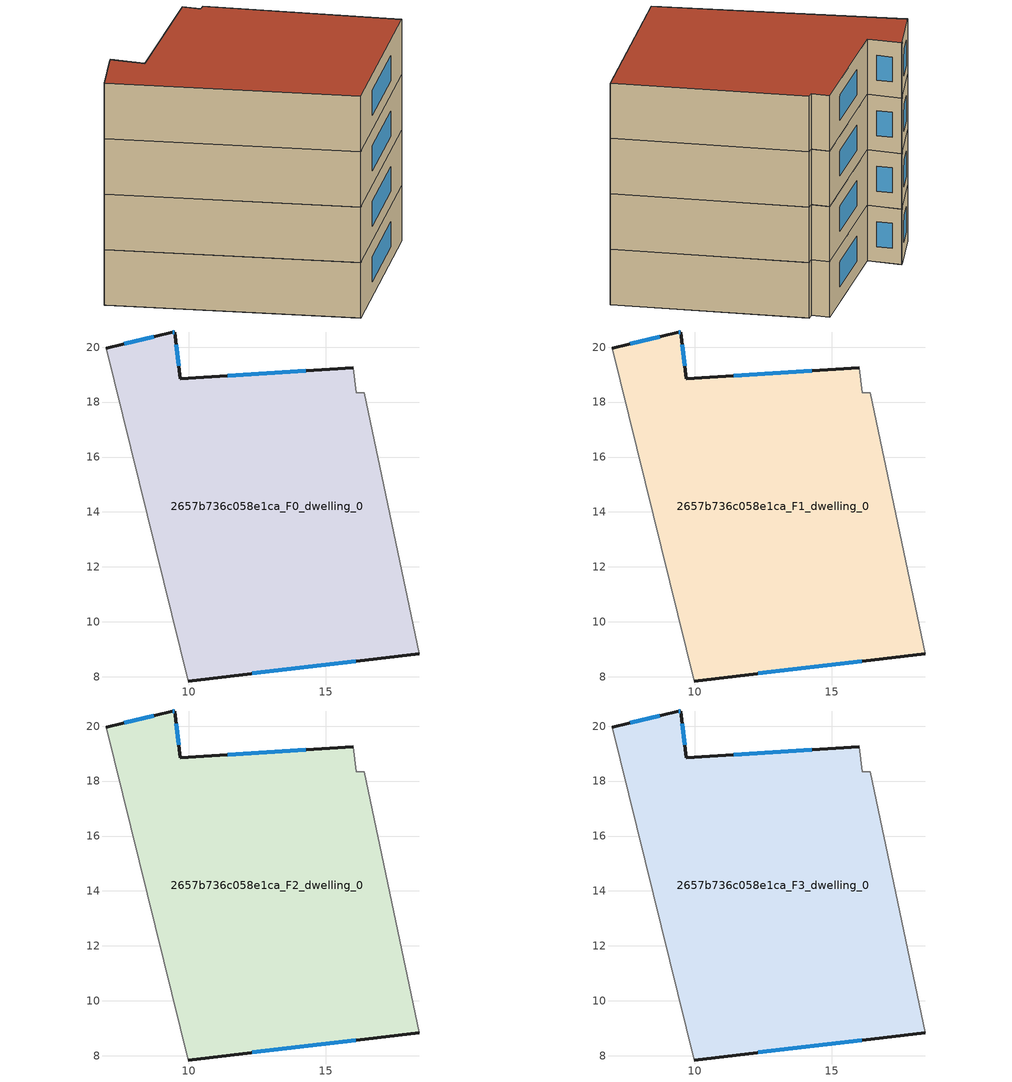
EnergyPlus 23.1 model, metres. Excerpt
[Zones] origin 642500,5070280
2657b736c058e1ca_F0_dwelling_0
 floor ground (EU_floor_Construction): 18.4,8.84 16.4,18.35 16.1,18.35 16,19.25 9.7,18.85 9.5,20.55 9.4,20.55 7,19.95 9.99,7.84 z0
 wall outside (EU_wall_Construction): 18.4,8.84 9.99,7.84 / 7,19.95 9.4,20.55 9.5,20.55 9.7,18.85 16,19.25 z0:3
 wall adiabatic (EU_wall_Construction): 16,19.25 16.1,18.35 16.4,18.35 18.4,8.84 / 9.99,7.84 7,19.95 z0:3
 window (EU_Window_Construction): 9.42,20.55 9.47,20.55 / 9.55,20.08 9.64,19.32 / 11.43,18.96 14.27,19.14 / 16.09,8.57 12.31,8.12 / 7.66,20.12 8.74,20.39 z0.83:2.17
2657b736c058e1ca_F1_dwelling_0
 floor to 2657b736c058e1ca_F0_dwelling_0 (EU_floor_Construction): 18.4,8.84 16.4,18.35 16.1,18.35 16,19.25 9.7,18.85 9.5,20.55 9.4,20.55 7,19.95 9.99,7.84 z3
 wall outside (EU_wall_Construction): 18.4,8.84 9.99,7.84 / 7,19.95 9.4,20.55 9.5,20.55 9.7,18.85 16,19.25 z3:6
 wall adiabatic (EU_wall_Construction): 16,19.25 16.1,18.35 16.4,18.35 18.4,8.84 / 9.99,7.84 7,19.95 z3:6
 window (EU_Window_Construction): 9.42,20.55 9.47,20.55 / 9.55,20.08 9.64,19.32 / 11.43,18.96 14.27,19.14 / 16.09,8.57 12.31,8.12 / 7.66,20.12 8.74,20.39 z3.83:5.17
2657b736c058e1ca_F2_dwelling_0
 floor to 2657b736c058e1ca_F1_dwelling_0 (EU_floor_Construction): 18.4,8.84 16.4,18.35 16.1,18.35 16,19.25 9.7,18.85 9.5,20.55 9.4,20.55 7,19.95 9.99,7.84 z6
 wall outside (EU_wall_Construction): 18.4,8.84 9.99,7.84 / 7,19.95 9.4,20.55 9.5,20.55 9.7,18.85 16,19.25 z6:9
 wall adiabatic (EU_wall_Construction): 16,19.25 16.1,18.35 16.4,18.35 18.4,8.84 / 9.99,7.84 7,19.95 z6:9
 window (EU_Window_Construction): 9.42,20.55 9.47,20.55 / 9.55,20.08 9.64,19.32 / 11.43,18.96 14.27,19.14 / 16.09,8.57 12.31,8.12 / 7.66,20.12 8.74,20.39 z6.83:8.17
2657b736c058e1ca_F3_dwelling_0
 floor to 2657b736c058e1ca_F2_dwelling_0 (EU_floor_Construction): 18.4,8.84 16.4,18.35 16.1,18.35 16,19.25 9.7,18.85 9.5,20.55 9.4,20.55 7,19.95 9.99,7.84 z9
 wall outside (EU_wall_Construction): 18.4,8.84 9.99,7.84 / 7,19.95 9.4,20.55 9.5,20.55 9.7,18.85 16,19.25 z9:12
 wall adiabatic (EU_wall_Construction): 16,19.25 16.1,18.35 16.4,18.35 18.4,8.84 / 9.99,7.84 7,19.95 z9:12
 window (EU_Window_Construction): 9.42,20.55 9.47,20.55 / 9.55,20.08 9.64,19.32 / 11.43,18.96 14.27,19.14 / 16.09,8.57 12.31,8.12 / 7.66,20.12 8.74,20.39 z9.83:11.17
 roof outside (EU_roof_Construction): 16,19.25 16.1,18.35 16.4,18.35 18.4,8.84 9.99,7.84 7,19.95 9.4,20.55 9.5,20.55 9.7,18.85 z12
[Building]
EU S2 Campaign: North Axis=0; Terrain=City; Solar Distribution=FullExterior
[Site:Location]
Lyon-Bron: Latitude=45.75; Longitude=5; Time Zone=1; Elevation=198
[SizingPeriod:WeatherFileDays]
AnnualSizingPeriod: Begin Month=1; Begin Day of Month=1; End Month=12; End Day of Month=31; Day of Week for Start Day=Monday; Use Weather File Daylight Saving Period=No; Use Weather File Rain and Snow Indicators=No
[MATERIAL]
EU_InternalMass_Material: Roughness=MediumRough; Thickness=0.1; Conductivity=1; Density=1800; Specific Heat=900; Thermal Absorptance=0.9; Solar Absorptance=0.7; Visible Absorptance=0.7
[MATERIAL:NOMASS] Roughness=MediumRough; Thermal Absorptance=0.9; Solar Absorptance=0.7; Visible Absorptance=0.7
Name | Thermal Resistance
EU_wall_NoMass | 0.87146
EU_roof_NoMass | 0.842276
EU_floor_NoMass | 0.496999
[WINDOWMATERIAL:SIMPLEGLAZINGSYSTEM]
EU_Window_SimpleGlazing: UFactor=2.2525; Solar Heat Gain Coefficient=0.76; Visible Transmittance=0.76
[CONSTRUCTION]
EU_wall_Construction: EU_wall_NoMass
EU_roof_Construction: EU_roof_NoMass
EU_floor_Construction: EU_floor_NoMass
EU_InternalMass_Construction: EU_InternalMass_Material
EU_Window_Construction: EU_Window_SimpleGlazing
[ZONE] Type=1; Multiplier=1; Ceiling Height=autocalculate; Floor Area=autocalculate; Part of Total Floor Area=Yes
Name | Volume
2657b736c058e1ca_F0_dwelling_0 | 292.471
2657b736c058e1ca_F1_dwelling_0; 2657b736c058e1ca_F2_dwelling_0 | 292.472
2657b736c058e1ca_F3_dwelling_0 | 877.417
[INTERNALMASS] Construction=EU_InternalMass_Construction; Surface Area=97.4907
Name | Zone or ZoneList
2657b736c058e1ca_F0_dwelling_0_EU_InternalMass | 2657b736c058e1ca_F0_dwelling_0
2657b736c058e1ca_F1_dwelling_0_EU_InternalMass | 2657b736c058e1ca_F1_dwelling_0
2657b736c058e1ca_F2_dwelling_0_EU_InternalMass | 2657b736c058e1ca_F2_dwelling_0
2657b736c058e1ca_F3_dwelling_0_EU_InternalMass | 2657b736c058e1ca_F3_dwelling_0
[OTHEREQUIPMENT] Fuel Type=Electricity; Design Level Calculation Method=Watts/Area; Power per Zone Floor Area=1; Fraction Latent=0; Fraction Radiant=0; Fraction Lost=0; Carbon Dioxide Generation Rate=0; EndUse Subcategory=EU_Step8_InternalGains
Name | Zone or ZoneList or Space or SpaceList | Schedule
EU_Step8_InternalGain_2657b736c058e1ca_F0_dwelling_0_f000 | 2657b736c058e1ca_F0_dwelling_0 | EU_Step8_GainSchedule_2657b736c058e1ca_F0_dwelling_0_f000
EU_Step8_InternalGain_2657b736c058e1ca_F1_dwelling_0_f000 | 2657b736c058e1ca_F1_dwelling_0 | EU_Step8_GainSchedule_2657b736c058e1ca_F1_dwelling_0_f000
EU_Step8_InternalGain_2657b736c058e1ca_F2_dwelling_0_f000 | 2657b736c058e1ca_F2_dwelling_0 | EU_Step8_GainSchedule_2657b736c058e1ca_F2_dwelling_0_f000
EU_Step8_InternalGain_2657b736c058e1ca_F3_dwelling_0_f000 | 2657b736c058e1ca_F3_dwelling_0 | EU_Step8_GainSchedule_2657b736c058e1ca_F3_dwelling_0_f000
[ZONEVENTILATION:DESIGNFLOWRATE] Schedule=EU_AlwaysOn; Design Flow Rate Calculation Method=AirChanges/Hour; Air Changes per Hour=0.425; Ventilation Type=Natural; Fan Pressure Rise=0; Fan Total Efficiency=1; Constant Term Coefficient=1; Temperature Term Coefficient=0; Velocity Term Coefficient=0; Velocity Squared Term Coefficient=0; Minimum Indoor Temperature=-100; Maximum Indoor Temperature=100; Delta Temperature=-100; Minimum Outdoor Temperature=-100; Maximum Outdoor Temperature=100; Maximum Wind Speed=40
Name | Zone or ZoneList or Space or SpaceList
EU_ConstantAir_2657b736c058e1ca_F0_dwelling_0 | 2657b736c058e1ca_F0_dwelling_0
EU_ConstantAir_2657b736c058e1ca_F1_dwelling_0 | 2657b736c058e1ca_F1_dwelling_0
EU_ConstantAir_2657b736c058e1ca_F2_dwelling_0 | 2657b736c058e1ca_F2_dwelling_0
EU_ConstantAir_2657b736c058e1ca_F3_dwelling_0 | 2657b736c058e1ca_F3_dwelling_0
[HVACTEMPLATE:THERMOSTAT] Constant Heating Setpoint=20; Constant Cooling Setpoint=50
EU_HeatOnly_2657b736c058e1ca_F0_dwelling_0; EU_HeatOnly_2657b736c058e1ca_F1_dwelling_0; EU_HeatOnly_2657b736c058e1ca_F2_dwelling_0; EU_HeatOnly_2657b736c058e1ca_F3_dwelling_0
[HVACTEMPLATE:ZONE:IDEALLOADSAIRSYSTEM] System Availability Schedule=EU_AlwaysOn; Maximum Heating Supply Air Temperature=50; Minimum Cooling Supply Air Temperature=13; Maximum Heating Supply Air Humidity Ratio=0.0156; Minimum Cooling Supply Air Humidity Ratio=0.0077; Heating Limit=NoLimit; Cooling Limit=NoLimit; Heating Availability Schedule=EU_AlwaysOn; Cooling Availability Schedule=EU_CoolingOff; Dehumidification Control Type=ConstantSensibleHeatRatio; Cooling Sensible Heat Ratio=0.7; Dehumidification Setpoint=60; Humidification Control Type=None; Humidification Setpoint=30; Outdoor Air Method=None; Outdoor Air Flow Rate per Person=0.00944; Outdoor Air Flow Rate per Zone Floor Area=0; Outdoor Air Flow Rate per Zone=0; Demand Controlled Ventilation Type=None; Outdoor Air Economizer Type=NoEconomizer; Heat Recovery Type=None; Sensible Heat Recovery Effectiveness=0.7; Latent Heat Recovery Effectiveness=0.65
Name | Template Thermostat
2657b736c058e1ca_F0_dwelling_0 | EU_HeatOnly_2657b736c058e1ca_F0_dwelling_0
2657b736c058e1ca_F1_dwelling_0 | EU_HeatOnly_2657b736c058e1ca_F1_dwelling_0
2657b736c058e1ca_F2_dwelling_0 | EU_HeatOnly_2657b736c058e1ca_F2_dwelling_0
2657b736c058e1ca_F3_dwelling_0 | EU_HeatOnly_2657b736c058e1ca_F3_dwelling_0
[SIZING:ZONE] Zone Cooling Design Supply Air Temperature Input Method=SupplyAirTemperature; Zone Cooling Design Supply Air Temperature=13; Zone Heating Design Supply Air Temperature Input Method=SupplyAirTemperature; Zone Heating Design Supply Air Temperature=50; Zone Cooling Design Supply Air Humidity Ratio=0.008; Zone Heating Design Supply Air Humidity Ratio=0.008; Cooling Design Air Flow Method=DesignDay; Cooling Design Air Flow Rate=0; Cooling Minimum Air Flow per Zone Floor Area=0.000762; Cooling Minimum Air Flow=0; Cooling Minimum Air Flow Fraction=0.2; Heating Design Air Flow Method=DesignDay; Heating Design Air Flow Rate=0; Heating Maximum Air Flow per Zone Floor Area=0.002032; Heating Maximum Air Flow=0.141576; Heating Maximum Air Flow Fraction=0.3; Account for Dedicated Outdoor Air System=No; Dedicated Outdoor Air System Control Strategy=NeutralSupplyAir; Dedicated Outdoor Air Low Setpoint Temperature for Design=autosize; Dedicated Outdoor Air High Setpoint Temperature for Design=autosize; Zone Load Sizing Method=Sensible Load Only No Latent Load; Zone Latent Cooling Design Supply Air Humidity Ratio Input Method=HumidityRatioDifference; Zone Cooling Design Supply Air Humidity Ratio Difference=0.005; Zone Latent Heating Design Supply Air Humidity Ratio Input Method=HumidityRatioDifference; Zone Humidification Design Supply Air Humidity Ratio Difference=0.005
2657b736c058e1ca_F0_dwelling_0; 2657b736c058e1ca_F1_dwelling_0; 2657b736c058e1ca_F2_dwelling_0; 2657b736c058e1ca_F3_dwelling_0
[SCHEDULE:CONSTANT]
Name | Hourly Value
EU_AlwaysOn | 1
EU_CoolingOff | 0
[SCHEDULE:FILE] Column Number=1; Rows to Skip at Top=0; Number of Hours of Data=8760; Column Separator=Comma; Interpolate to Timestep=No; Minutes per Item=60; Adjust Schedule for Daylight Savings=Yes
Name | File
EU_Step8_GainSchedule_2657b736c058e1ca_F0_dwelling_0_f000 | ../../schedules/2657b736c058e1ca/2657b736c058e1ca_F0_dwelling_0_f000_gain.csv
EU_Step8_GainSchedule_2657b736c058e1ca_F1_dwelling_0_f000 | ../../schedules/2657b736c058e1ca/2657b736c058e1ca_F1_dwelling_0_f000_gain.csv
EU_Step8_GainSchedule_2657b736c058e1ca_F2_dwelling_0_f000 | ../../schedules/2657b736c058e1ca/2657b736c058e1ca_F2_dwelling_0_f000_gain.csv
EU_Step8_GainSchedule_2657b736c058e1ca_F3_dwelling_0_f000 | ../../schedules/2657b736c058e1ca/2657b736c058e1ca_F3_dwelling_0_f000_gain.csv
